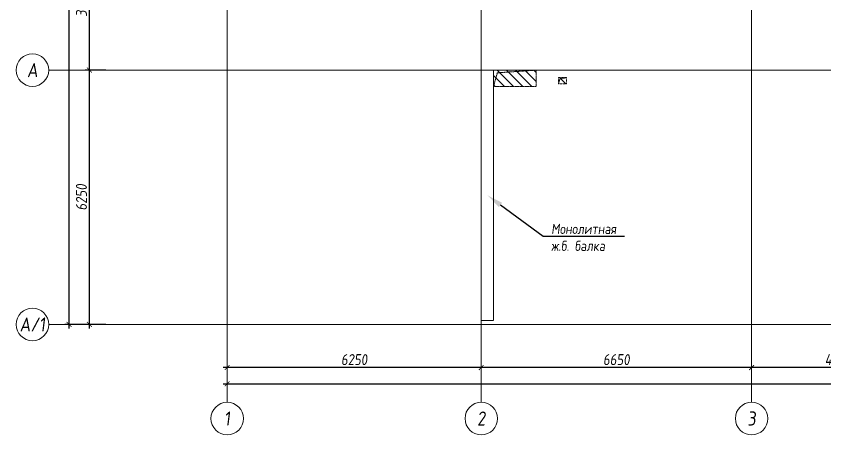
# Model space of a CAD drawing. Header units: millimetres. Extents: x -233751 to 529254, y -907864 to 285890.
# Drawn here: x 52882 to 72773, y 52494 to 62781 of the extents above; entities that cross this region are included whole.
import ezdxf
from ezdxf import colors
from ezdxf.entities.mleader import LeaderData, LeaderLine
from ezdxf.enums import TextEntityAlignment as Align
from ezdxf.math import Vec2, Vec3

# ---------------------------------------------------------------- set-up
doc = ezdxf.new("R2010")
doc.units = ezdxf.units.MM
doc.linetypes.add('ADSK_Штриховая_ш2 п1', pattern=[3, 2, -1])
doc.linetypes.add('осевая', pattern=[2, 1.25, -0.25, 0.25, -0.25])
doc.layers.get('0').update_dxf_attribs({"lineweight": 30})
doc.layers.get('Defpoints').update_dxf_attribs({"lineweight": 0})
for name, color, linetype, lineweight in [('КР_БалкиЖБ', 7, 'ADSK_Штриховая_ш2 п1', 5), ('КР_Оси', 7, 'Continuous', 5), ('КР_Сущ отверстия', 6, 'Continuous', 15), ('КР_Тонкая', 250, 'Continuous', 0)]:
    doc.layers.add(name, color=color, linetype=linetype, lineweight=lineweight)
doc.styles.add('ISOCPEUR', font='isocpeur.ttf', dxfattribs={"width": 0.85, "oblique": 7})
doc.dimstyles.new('R_100', dxfattribs={"dimtxt": 270, "dimasz": 120, "dimexe": 100, "dimexo": 100, "dimgap": 60, "dimtad": 1, "dimdec": 0, "dimrnd": 5, "dimzin": 0, "dimdsep": 46, "dimtxsty": 'ISOCPEUR', "dimblk": 'ARCHTICK', "dimcen": 0, "dimdle": 100, "dimclrd": 256, "dimclre": 256, "dimclrt": 256, "dimadec": 0, "dimazin": 0, "dimtfac": 2, "dimtdec": 0, "dimtmove": 0, "dimatfit": 3, "dimfxl": 1, "dimtvp": 3, "dimtfill": 1, "dimtolj": 1, "dimtzin": 0, "dimarcsym": 0})

# ---------------------------------------------------------------- blocks, each defined once
blk = doc.blocks.new('*U2032')
at = {"color": 0, "linetype": 'Continuous', "lineweight": -2}
blk.add_line((-74924, 0), (-75424, 0), dxfattribs=at)
at = {"color": 0, "linetype": 'ByBlock', "lineweight": -2, "ltscale": 10}
blk.add_line((0, 0), (-74924, 0), dxfattribs=at)
at = {"color": 0, "linetype": 'Continuous', "lineweight": -2}
blk.add_circle((-75824, 0), 400, dxfattribs=at)
at = {"color": 0, "linetype": 'Continuous', "lineweight": -2, "style": 'ISOCPEUR', "oblique": 7, "width": 0.856383}
blk.add_text('А', height=347, dxfattribs=at).set_placement((-75824, 0), align=Align.MIDDLE_CENTER)
blk = doc.blocks.new('*U2042')
at = {"color": 0, "linetype": 'Continuous', "lineweight": -2}
blk.add_line((-74924, 0), (-75424, 0), dxfattribs=at)
at = {"color": 0, "linetype": 'ByBlock', "lineweight": -2, "ltscale": 10}
blk.add_line((0, 0), (-74924, 0), dxfattribs=at)
at = {"color": 0, "linetype": 'Continuous', "lineweight": -2}
blk.add_circle((-75824, 0), 400, dxfattribs=at)
at = {"color": 0, "linetype": 'Continuous', "lineweight": -2, "style": 'ISOCPEUR', "oblique": 7, "width": 0.856383}
blk.add_text('А/1', height=347.4, dxfattribs=at).set_placement((-75824, 0), align=Align.MIDDLE_CENTER)
blk = doc.blocks.new('*U2043')
at = {"color": 0, "linetype": 'ByBlock', "lineweight": -2, "ltscale": 10}
blk.add_line((0, 0), (0, -34307), dxfattribs=at)
at = {"color": 0, "linetype": 'Continuous', "lineweight": -2}
blk.add_line((0, -34307), (0, -34407), dxfattribs=at)
blk.add_circle((0, -34807), 400, dxfattribs=at)
at = {"color": 0, "linetype": 'Continuous', "lineweight": -2, "style": 'ISOCPEUR', "oblique": 7, "width": 0.856383}
blk.add_text('1', height=347, dxfattribs=at).set_placement((0, -34807), align=Align.MIDDLE_CENTER)
blk = doc.blocks.new('*U2044')
at = {"color": 0, "linetype": 'ByBlock', "lineweight": -2, "ltscale": 10}
blk.add_line((0, 0), (0, -34307), dxfattribs=at)
at = {"color": 0, "linetype": 'Continuous', "lineweight": -2}
blk.add_line((0, -34307), (0, -34407), dxfattribs=at)
blk.add_circle((0, -34807), 400, dxfattribs=at)
at = {"color": 0, "linetype": 'Continuous', "lineweight": -2, "style": 'ISOCPEUR', "oblique": 7, "width": 0.856383}
blk.add_text('2', height=347, dxfattribs=at).set_placement((0, -34807), align=Align.MIDDLE_CENTER)
blk = doc.blocks.new('*U2045')
at = {"color": 0, "linetype": 'ByBlock', "lineweight": -2, "ltscale": 10}
blk.add_line((0, 0), (0, -34307), dxfattribs=at)
at = {"color": 0, "linetype": 'Continuous', "lineweight": -2}
blk.add_line((0, -34307), (0, -34407), dxfattribs=at)
blk.add_circle((0, -34807), 400, dxfattribs=at)
at = {"color": 0, "linetype": 'Continuous', "lineweight": -2, "style": 'ISOCPEUR', "oblique": 7, "width": 0.856383}
blk.add_text('3', height=347, dxfattribs=at).set_placement((0, -34807), align=Align.MIDDLE_CENTER)
blk = doc.blocks.new('_ArchTick')
at = {"color": 0, "linetype": 'ByBlock', "const_width": 0.15}
blk.add_lwpolyline([(-0.5, -0.5), (0.5, 0.5)], dxfattribs=at)
blk = doc.blocks.new('*D704')
at = {"layer": 'Defpoints', "color": 0, "transparency": 16777216}
for p in [(54682, 61456), (55184, 61456), (55184, 55206)]:
    blk.add_point(p, dxfattribs=at)
at = {"layer": 'КР_Оси', "lineweight": -2, "transparency": 16777216}
for p, q in [((54682, 55106), (54682, 61556)), ((55084, 61456), (54582, 61456)), ((55084, 55206), (54582, 55206))]:
    blk.add_line(p, q, dxfattribs=at)
at = {"layer": 'КР_Оси', "lineweight": -2, "transparency": 16777216, "xscale": 120, "yscale": 120, "zscale": 120}
for p, rotation in [((54682, 61456), 90), ((54682, 55206), 270)]:
    blk.add_blockref('_ArchTick', p, dxfattribs=dict(at, rotation=rotation))
at = {"layer": 'КР_Оси', "transparency": 16777216, "insert": (54487, 58331), "char_height": 270, "attachment_point": 5, "rotation": 90, "style": 'ISOCPEUR', "bg_fill": 3, "box_fill_scale": 1.1, "bg_fill_color": 256, "bg_fill_true_color": 13158600, "bg_fill_transparency": 0}
blk.add_mtext('\\A1;6250', dxfattribs=at)
blk = doc.blocks.new('*D705')
at = {"layer": 'Defpoints', "color": 0, "transparency": 16777216}
for p in [(54182, 94601), (55134, 94601), (55184, 55206)]:
    blk.add_point(p, dxfattribs=at)
at = {"layer": 'КР_Оси', "lineweight": -2, "transparency": 16777216}
for p, q in [((54182, 55106), (54182, 94701)), ((55034, 94601), (54082, 94601)), ((55084, 55206), (54082, 55206))]:
    blk.add_line(p, q, dxfattribs=at)
at = {"layer": 'КР_Оси', "lineweight": -2, "transparency": 16777216, "xscale": 120, "yscale": 120, "zscale": 120}
for p, rotation in [((54182, 94601), 90), ((54182, 55206), 270)]:
    blk.add_blockref('_ArchTick', p, dxfattribs=dict(at, rotation=rotation))
at = {"layer": 'КР_Оси', "transparency": 16777216, "insert": (53987, 73288), "char_height": 270, "attachment_point": 5, "rotation": 90, "style": 'ISOCPEUR', "bg_fill": 3, "box_fill_scale": 1.1, "bg_fill_color": 256, "bg_fill_true_color": 13158600, "bg_fill_transparency": 0}
blk.add_mtext('\\A1;39395', dxfattribs=at)
blk = doc.blocks.new('*D706')
at = {"layer": 'Defpoints', "color": 0, "transparency": 16777216}
for p in [(54682, 64716), (54782, 64716), (55184, 61456)]:
    blk.add_point(p, dxfattribs=at)
at = {"layer": 'КР_Оси', "lineweight": -2, "transparency": 16777216}
for p, q in [((54682, 64716), (54582, 64716)), ((54682, 61356), (54682, 64816)), ((55084, 61456), (54582, 61456))]:
    blk.add_line(p, q, dxfattribs=at)
at = {"layer": 'КР_Оси', "lineweight": -2, "transparency": 16777216, "xscale": 120, "yscale": 120, "zscale": 120}
for p, rotation in [((54682, 64716), 90), ((54682, 61456), 270)]:
    blk.add_blockref('_ArchTick', p, dxfattribs=dict(at, rotation=rotation))
at = {"layer": 'КР_Оси', "transparency": 16777216, "insert": (54487, 63086), "char_height": 270, "attachment_point": 5, "rotation": 90, "style": 'ISOCPEUR', "bg_fill": 3, "box_fill_scale": 1.1, "bg_fill_color": 256, "bg_fill_true_color": 13158600, "bg_fill_transparency": 0}
blk.add_mtext('\\A1;3260', dxfattribs=at)
blk = doc.blocks.new('*D715')
at = {"layer": 'Defpoints', "color": 0, "transparency": 16777216}
for p in [(58072, 53745), (126487, 53745), (126487, 53745)]:
    blk.add_point(p, dxfattribs=at)
at = {"layer": 'КР_Оси', "lineweight": -2, "transparency": 16777216}
blk.add_line((57972, 53745), (126587, 53745), dxfattribs=at)
at = {"layer": 'КР_Оси', "lineweight": -2, "transparency": 16777216, "xscale": 120, "yscale": 120, "zscale": 120, "rotation": 180}
blk.add_blockref('_ArchTick', (58072, 53745), dxfattribs=at)
at = {"layer": 'КР_Оси', "lineweight": -2, "transparency": 16777216, "xscale": 120, "yscale": 120, "zscale": 120}
blk.add_blockref('_ArchTick', (126487, 53745), dxfattribs=at)
at = {"layer": 'КР_Оси', "transparency": 16777216, "insert": (93974, 53940), "char_height": 270, "attachment_point": 5, "style": 'ISOCPEUR', "bg_fill": 3, "box_fill_scale": 1.1, "bg_fill_color": 256, "bg_fill_true_color": 13158600, "bg_fill_transparency": 0}
blk.add_mtext('\\A1;68415', dxfattribs=at)
blk = doc.blocks.new('*D725')
at = {"layer": 'Defpoints', "color": 0, "transparency": 16777216}
for p in [(70972, 54147), (70972, 54147), (75237, 54147)]:
    blk.add_point(p, dxfattribs=at)
at = {"layer": 'КР_Оси', "lineweight": -2, "transparency": 16777216}
blk.add_line((75337, 54147), (70872, 54147), dxfattribs=at)
at = {"layer": 'КР_Оси', "lineweight": -2, "transparency": 16777216, "xscale": 120, "yscale": 120, "zscale": 120, "rotation": 180}
blk.add_blockref('_ArchTick', (70972, 54147), dxfattribs=at)
at = {"layer": 'КР_Оси', "lineweight": -2, "transparency": 16777216, "xscale": 120, "yscale": 120, "zscale": 120}
blk.add_blockref('_ArchTick', (75237, 54147), dxfattribs=at)
at = {"layer": 'КР_Оси', "transparency": 16777216, "insert": (73105, 54342), "char_height": 270, "attachment_point": 5, "style": 'ISOCPEUR', "bg_fill": 3, "box_fill_scale": 1.1, "bg_fill_color": 256, "bg_fill_true_color": 13158600, "bg_fill_transparency": 0}
blk.add_mtext('\\A1;4265', dxfattribs=at)
blk = doc.blocks.new('*D726')
at = {"layer": 'Defpoints', "color": 0, "transparency": 16777216}
for p in [(64322, 54147), (64322, 54147), (70972, 54147)]:
    blk.add_point(p, dxfattribs=at)
at = {"layer": 'КР_Оси', "lineweight": -2, "transparency": 16777216}
blk.add_line((71072, 54147), (64222, 54147), dxfattribs=at)
at = {"layer": 'КР_Оси', "lineweight": -2, "transparency": 16777216, "xscale": 120, "yscale": 120, "zscale": 120, "rotation": 180}
blk.add_blockref('_ArchTick', (64322, 54147), dxfattribs=at)
at = {"layer": 'КР_Оси', "lineweight": -2, "transparency": 16777216, "xscale": 120, "yscale": 120, "zscale": 120}
blk.add_blockref('_ArchTick', (70972, 54147), dxfattribs=at)
at = {"layer": 'КР_Оси', "transparency": 16777216, "insert": (67647, 54342), "char_height": 270, "attachment_point": 5, "style": 'ISOCPEUR', "bg_fill": 3, "box_fill_scale": 1.1, "bg_fill_color": 256, "bg_fill_true_color": 13158600, "bg_fill_transparency": 0}
blk.add_mtext('\\A1;6650', dxfattribs=at)
blk = doc.blocks.new('*D727')
at = {"layer": 'Defpoints', "color": 0, "transparency": 16777216}
for p in [(58072, 54147), (58072, 54147), (64322, 54147)]:
    blk.add_point(p, dxfattribs=at)
at = {"layer": 'КР_Оси', "lineweight": -2, "transparency": 16777216}
blk.add_line((64422, 54147), (57972, 54147), dxfattribs=at)
at = {"layer": 'КР_Оси', "lineweight": -2, "transparency": 16777216, "xscale": 120, "yscale": 120, "zscale": 120, "rotation": 180}
blk.add_blockref('_ArchTick', (58072, 54147), dxfattribs=at)
at = {"layer": 'КР_Оси', "lineweight": -2, "transparency": 16777216, "xscale": 120, "yscale": 120, "zscale": 120}
blk.add_blockref('_ArchTick', (64322, 54147), dxfattribs=at)
at = {"layer": 'КР_Оси', "transparency": 16777216, "insert": (61197, 54342), "char_height": 270, "attachment_point": 5, "style": 'ISOCPEUR', "bg_fill": 3, "box_fill_scale": 1.1, "bg_fill_color": 256, "bg_fill_true_color": 13158600, "bg_fill_transparency": 0}
blk.add_mtext('\\A1;6250', dxfattribs=at)

msp = doc.modelspace()

# ---------------------------------------------------------------- hatches: boundary and pattern name
at = {"layer": 'КР_Сущ отверстия'}
h = msp.add_hatch(dxfattribs=at)
h.set_pattern_fill('ANSI31', scale=50, angle=90)
h.paths.add_polyline_path([(65672.5, 61455.7), (64622.5, 61455.7), (64622.5, 61055.7), (65672.5, 61055.7)])
h = msp.add_hatch(dxfattribs=at)
h.set_pattern_fill('ANSI31', scale=50, angle=90)
h.paths.add_polyline_path([(66422.5, 61270.7), (66222.5, 61270.7), (66222.5, 61120.7), (66422.5, 61120.7)])

# ---------------------------------------------------------------- linework, layer by layer
at = {"layer": 'КР_БалкиЖБ', "ltscale": 2}
msp.add_lwpolyline([(64322.5, 55305.7), (64322.5, 61455.7), (64622.5, 61455.7), (64622.5, 55305.7)], close=True, dxfattribs=at)
at = {"layer": 'КР_Сущ отверстия', "linetype": 'ADSK_Штриховая_ш2 п1'}
msp.add_lwpolyline([(64622.5, 61455.7), (65672.5, 61455.7), (65672.5, 61055.7), (64622.5, 61055.7)], close=True, dxfattribs=at)
msp.add_lwpolyline([(64622.5, 61055.7), (64717.6, 61389.1), (65672.5, 61455.7)], dxfattribs=at)
at = {"layer": 'КР_Сущ отверстия', "linetype": 'ADSK_Штриховая_ш2 п1', "ltscale": 0.3}
msp.add_lwpolyline([(66222.5, 61270.7), (66422.5, 61270.7), (66422.5, 61120.7), (66222.5, 61120.7)], close=True, dxfattribs=at)
msp.add_lwpolyline([(66222.5, 61120.7), (66257.5, 61245.2), (66422.5, 61270.7)], dxfattribs=at)

# ---------------------------------------------------------------- block references
at = {"layer": 'КР_Оси', "linetype": 'осевая'}
for name, p in [('*U2043', (58072.5, 87701.9)), ('*U2044', (64322.5, 87701.9)), ('*U2045', (70972.5, 87701.9)), ('*U2032', (129105.9, 61455.7)), ('*U2042', (129105.9, 55205.7))]:
    msp.add_blockref(name, p, dxfattribs=at)

# ---------------------------------------------------------------- leaders
at = {"layer": 'КР_Тонкая', "lineweight": 5}
ml = msp.add_multileader_mtext('Standard', dxfattribs=at)
ml.set_content('Монолитная\\Pж.б. балка', color=256, style='ISOCPEUR')
ml.set_leader_properties()
ml.build(insert=Vec2(0, 0))
ml.multileader.update_dxf_attribs({"has_dogleg": 0, "text_left_attachment_type": 6, "text_right_attachment_type": 6, "arrow_head_size": 400, "scale": 100})
ctx = ml.context
ctx.base_point, ctx.scale, ctx.char_height, ctx.arrow_head_size, ctx.landing_gap_size, ctx.plane_origin = Vec3(65843.9, 57379.4), 100, 250, 400, 200, Vec3(64472.5, 58380.7)
ctx.left_attachment, ctx.right_attachment = 6, 6
notes = []
notes.append((ctx, [(0, (1, 1, 0), (65043.9, 57379.4), (1, 0), 800, [(0, [(64472.5, 58380.7)], 0, [])])]))
ctx.mtext.insert, ctx.mtext.flow_direction = Vec3(66043.9, 57679.4), 5
for ctx, leaders in notes:
    for number, flags, end, landing, length, lines in leaders:
        leader = LeaderData()
        leader.index, (leader.has_last_leader_line, leader.has_dogleg_vector, leader.attachment_direction) = number, flags
        leader.last_leader_point, leader.dogleg_vector, leader.dogleg_length = Vec3(end), Vec3(landing), length
        for number, points, colour, breaks in lines:
            line = LeaderLine()
            line.index, line.vertices, line.color, line.breaks = number, Vec3.list(points), colors.encode_raw_color(colour), breaks
            leader.lines.append(line)
        ctx.leaders.append(leader)

# ---------------------------------------------------------------- next in the draw order: dimensions: what is measured, and where the dimension line sits
at = {"layer": 'КР_Оси'}
dim = msp.add_linear_dim(base=(54681.6, 61455.7), p1=(55184.1, 55205.7), p2=(55184.1, 61455.7), angle=90, dimstyle='R_100', override={"dimpost": '\\X'}, dxfattribs=at)
dim.commit()
dim.dimension.update_dxf_attribs({"geometry": '*D704', "text_midpoint": (54486.6, 58330.7)})
dim = msp.add_linear_dim(base=(126487.5, 53745), p1=(58072.5, 53745), p2=(126487.5, 53745), dimstyle='R_100', override={"dimpost": '\\X'}, dxfattribs=at)
dim.commit()
dim.dimension.update_dxf_attribs({"geometry": '*D715', "text_midpoint": (93973.7, 53745), "dimtype": 160})

# ---------------------------------------------------------------- next in the draw order: dimensions: what is measured, and where the dimension line sits
dim = msp.add_linear_dim(base=(54181.6, 94600.7), p1=(55184.1, 55205.7), p2=(55134.1, 94600.7), angle=90, dimstyle='R_100', override={"dimpost": '\\X'}, dxfattribs=at)
dim.commit()
dim.dimension.update_dxf_attribs({"geometry": '*D705', "text_midpoint": (54181.6, 73287.6), "dimtype": 160})
dim = msp.add_linear_dim(base=(70972.5, 54147.1), p1=(75237.5, 54147.1), p2=(70972.5, 54147.1), dimstyle='R_100', override={"dimpost": '\\X', "dimtmove": 1}, dxfattribs=at)
dim.commit()
dim.dimension.update_dxf_attribs({"geometry": '*D725', "text_midpoint": (73105, 54342.1)})

# ---------------------------------------------------------------- next in the draw order: dimensions: what is measured, and where the dimension line sits
dim = msp.add_linear_dim(base=(54681.6, 64715.7), p1=(55184.1, 61455.7), p2=(54781.6, 64715.7), angle=90, dimstyle='R_100', override={"dimpost": '\\X'}, dxfattribs=at)
dim.commit()
dim.dimension.update_dxf_attribs({"geometry": '*D706', "text_midpoint": (54486.6, 63085.7)})
dim = msp.add_linear_dim(base=(64322.5, 54147.1), p1=(70972.5, 54147.1), p2=(64322.5, 54147.1), dimstyle='R_100', override={"dimpost": '\\X', "dimtmove": 1}, dxfattribs=at)
dim.commit()
dim.dimension.update_dxf_attribs({"geometry": '*D726', "text_midpoint": (67647.5, 54342.1)})

# ---------------------------------------------------------------- next in the draw order: dimensions: what is measured, and where the dimension line sits
dim = msp.add_linear_dim(base=(58072.5, 54147.1), p1=(64322.5, 54147.1), p2=(58072.5, 54147.1), dimstyle='R_100', override={"dimpost": '\\X', "dimtmove": 1}, dxfattribs=at)
dim.commit()
dim.dimension.update_dxf_attribs({"geometry": '*D727', "text_midpoint": (61197.5, 54342.1)})

doc.saveas('drawing.dxf')
